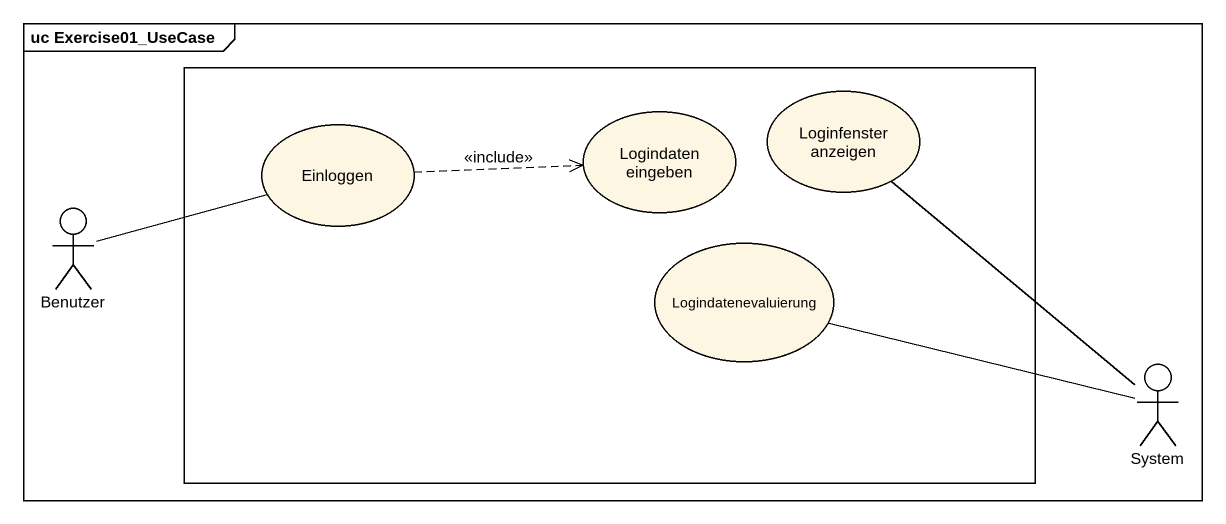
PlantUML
@startuml
mainframe uc Exercise01_UseCase
rectangle " " as rectangle1 {
  usecase Einloggen
  usecase "Logindaten eingeben" as Logindaten_eingeben
  usecase "Loginfenster anzeigen" as Loginfenster_anzeigen
  usecase Logindatenevaluierung
}
actor Benutzer
actor System
Einloggen .right.> Logindaten_eingeben : <<include>>
Benutzer -right- Einloggen
System -up- Loginfenster_anzeigen
System -left- Logindatenevaluierung
@enduml
